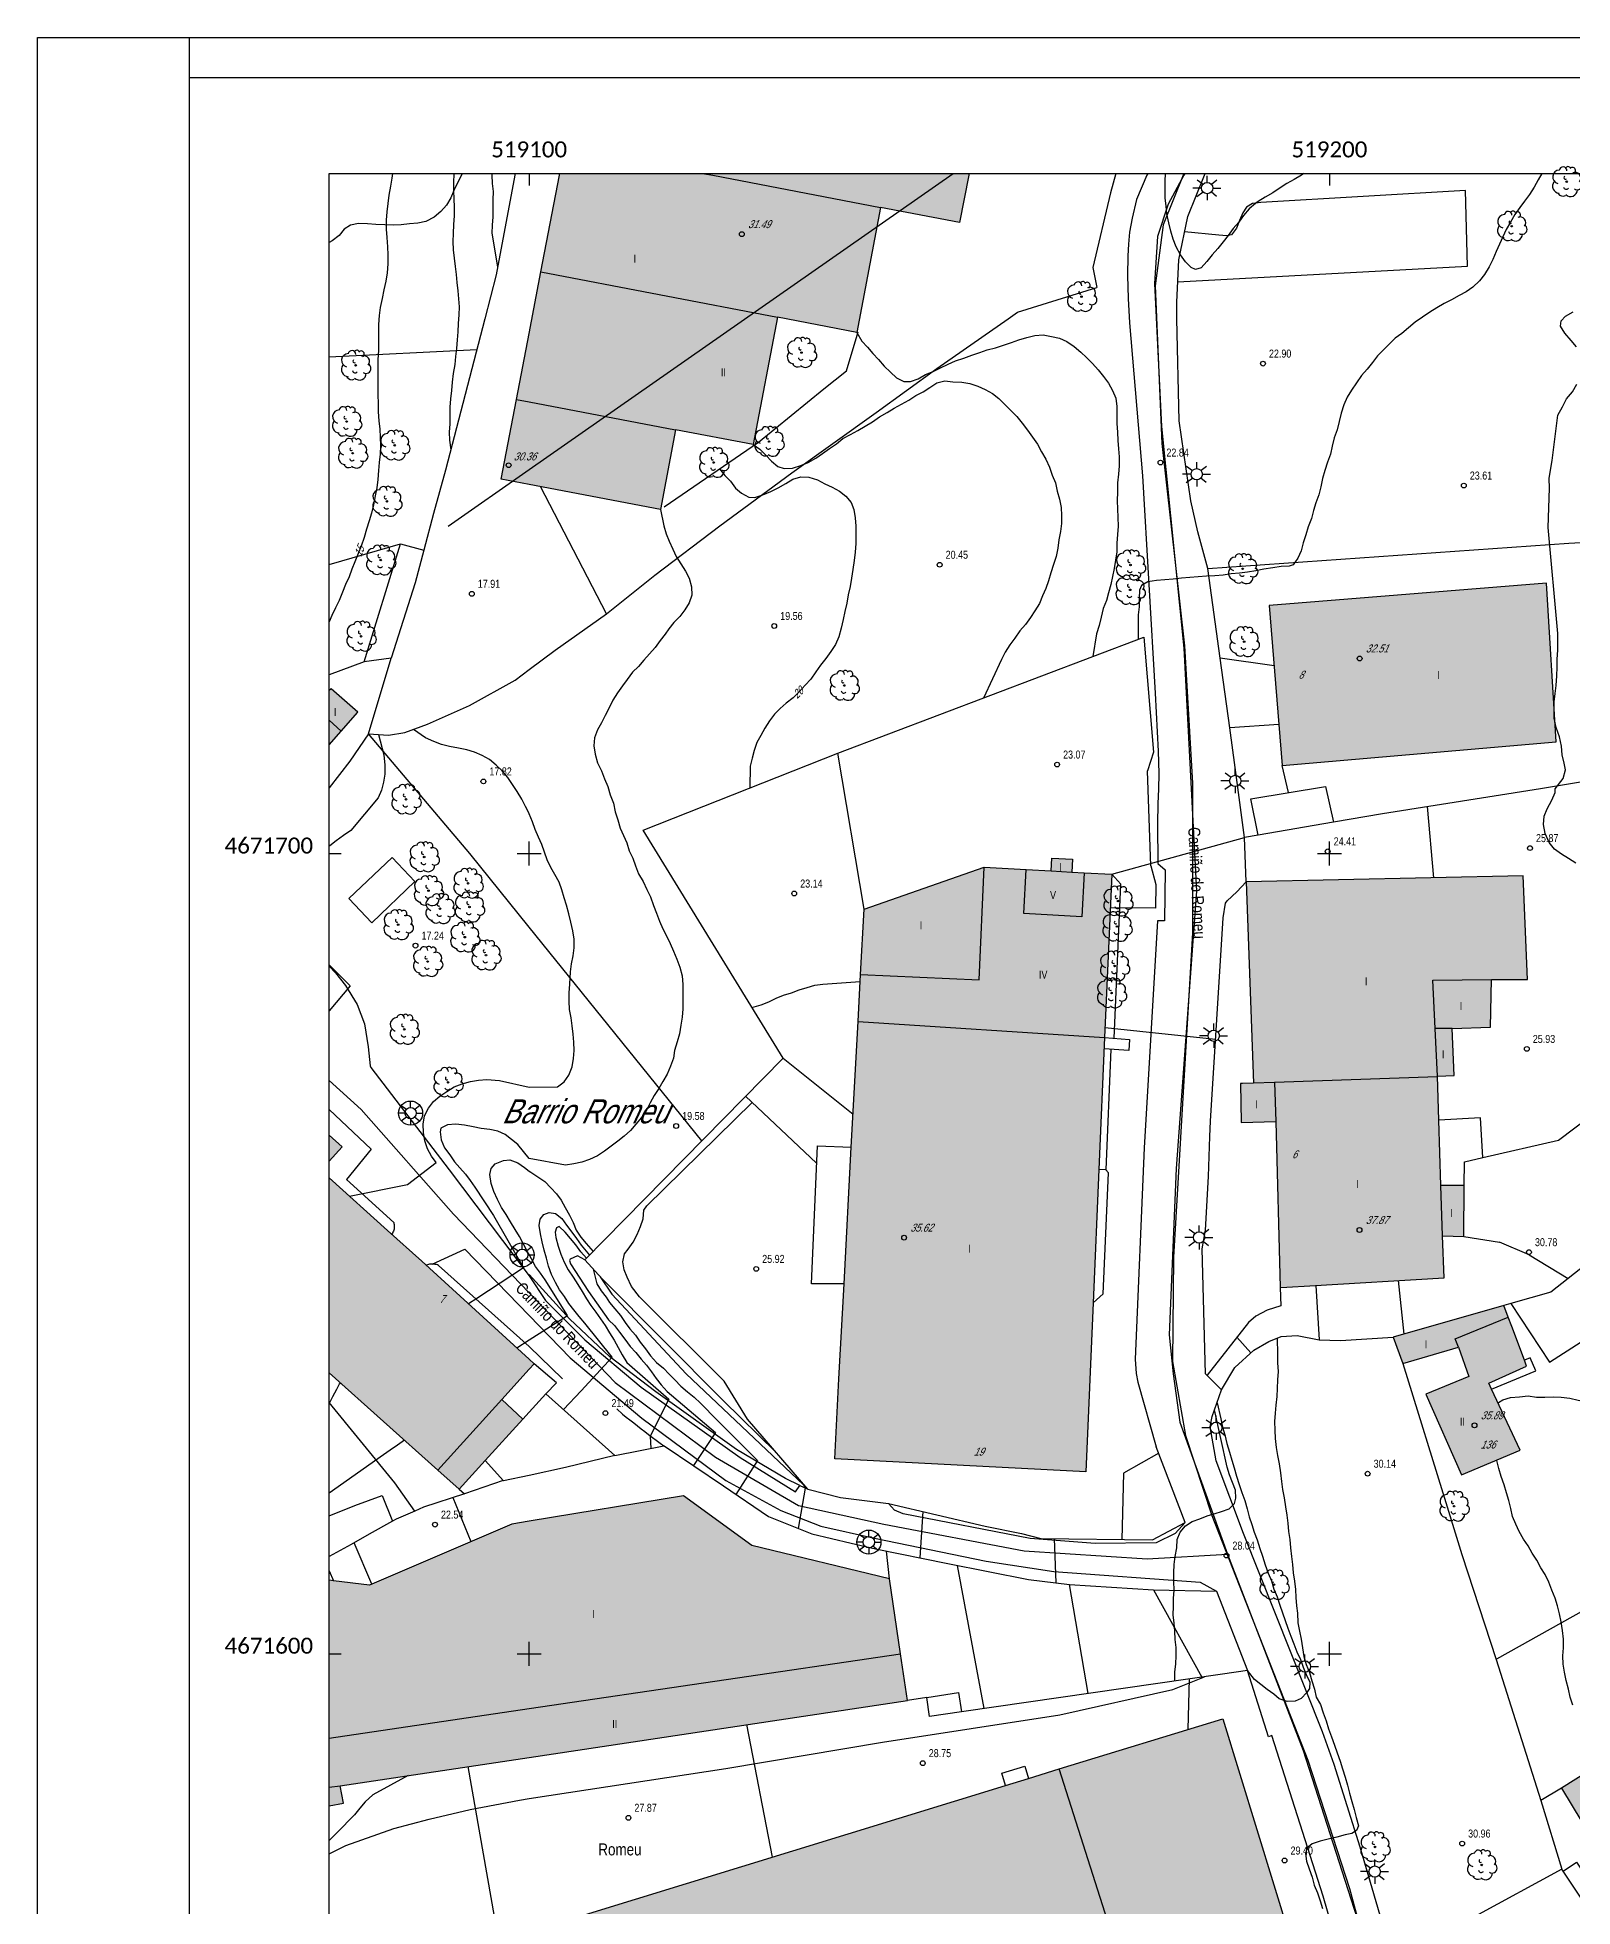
# Model space of a CAD drawing. Header units: millimetres. Extents: x 0 to 759000, y 0 to 594000.
# Drawn here: x 0 to 191837, y 360390 to 594000 of the extents above; entities that cross this region are included whole.
import ezdxf
from ezdxf.enums import TextEntityAlignment as Align

# ---------------------------------------------------------------- set-up
doc = ezdxf.new("R2010")
doc.units = ezdxf.units.MM
doc.header["$LTSCALE"] = 0.05
doc.layers.get('0').update_dxf_attribs({"color": 250})
doc.styles.add('Legend', font='calibri.ttf')
doc.styles.get("Standard").update_dxf_attribs({"font": 'arial.ttf'})

# ---------------------------------------------------------------- blocks, each defined once
blk = doc.blocks.new('COTAP')
at = {"color": 0}
blk.add_circle((0, 0), 0.3, dxfattribs=at)
blk = doc.blocks.new('FAROLA')
at = {"color": 0}
for p, q in [((-0.71, 0), (-1.79, 0)), ((-1.26, 1.02), (-0.51, 0.49)), ((0, 0.71), (0, 1.51)), ((1.21, 0.98), (0.55, 0.45)), ((0.71, 0), (1.71, 0)), ((-1.3, -1.04), (-0.51, -0.48)), ((0, -0.71), (0, -1.51)), ((1.17, -1.04), (0.51, -0.49))]:
    blk.add_line(p, q, dxfattribs=at)
blk.add_circle((0, 0), 0.71, dxfattribs=at)
blk = doc.blocks.new('ARBOL')
at = {"color": 0}
blk.add_circle((0, 0), 0.0939, dxfattribs=at)
for centre, radius, start, end in [((-0.9, 0.61), 0.852, 92.28, 254.58), ((-0.45, 1.37), 0.48, 359.2878, 173.6078), ((-0.15, 0.51), 0.192, 119.14, 310.56), ((0.16, 1.55), 0.336, 23.1565, 160.4665), ((0.7, 1.41), 0.384, 301.578, 139.328), ((1.05, 0.46), 0.708, 319.8556, 114.7656), ((1.31, -0.4), 0.612, 235.5275, 62.0275), ((-0.89, -0.54), 0.888, 142.64, 266.54), ((-0.48, -1.08), 0.72, 213.78, 295.32), ((-0.06, -0.61), 0.336, 189.64, 323.88), ((0.48, -1), 0.852, 224.67, 0.24)]:
    blk.add_arc(centre, radius, start, end, dxfattribs=at)
blk = doc.blocks.new('FAROLAG')
at = {"color": 0}
for p, q in [((-0.71, 0), (-1.51, 0)), ((-1.17, 0.96), (-0.51, 0.49)), ((0, 0.71), (0, 1.51)), ((1.17, 0.95), (0.55, 0.45)), ((0.71, 0), (1.51, 0)), ((-1.17, -0.95), (-0.51, -0.48)), ((0, -0.71), (0, -1.51)), ((1.13, -1), (0.51, -0.49))]:
    blk.add_line(p, q, dxfattribs=at)
for radius in [1.51, 0.71]:
    blk.add_circle((0, 0), radius, dxfattribs=at)

msp = doc.modelspace()

# ---------------------------------------------------------------- hatches: boundary and pattern name
at = {"true_color": 0xafafaf}
for points in [[(116427, 577000), (116382, 576760), (115242, 570850), (105372, 572740), (102382, 557130), (92492, 559030), (89432, 543100), (79752, 544950), (77842, 534990), (61452, 538130), (57962, 538800), (59872, 548760), (61452, 557010), (62922, 564690), (65242, 576760), (65287, 577000)], [(153912, 522990), (155142, 508140), (155562, 503020), (189802, 505940), (188592, 525810)], [(36452, 512386), (36452, 505574), (37972, 507300), (40062, 509670), (36702, 512590)], [(118302, 490290), (123572, 490000), (126662, 489830), (126742, 491430), (129342, 491290), (129252, 489690), (130802, 489600), (134242, 489410), (133362, 469000), (132642, 452510), (131922, 435830), (131012, 414740), (99632, 416350), (100162, 426330), (100792, 438240), (101702, 455310), (102542, 470990), (102852, 476890), (103292, 485040)], [(174952, 464190), (177022, 464260), (176782, 470150), (181592, 470290), (181722, 476270), (186182, 476260), (185662, 489210), (151042, 488470), (151802, 467890), (151972, 463310), (150602, 463250), (150352, 463240), (150422, 458390), (154762, 458490), (155292, 437760), (156122, 437810), (158982, 437980), (175782, 438990), (175572, 444230), (178252, 444150), (178282, 450510), (175382, 450500), (175122, 458680)], [(183262, 435510), (169402, 431560), (170622, 428280), (177562, 430300), (178872, 426650), (173482, 424450), (177932, 414350), (185282, 417450), (181712, 425040), (181362, 425800), (186092, 427950), (185822, 428670), (184232, 432910), (183802, 434070)], [(36452, 372985), (38242, 373320), (37832, 375500), (61452, 379040), (108712, 386150), (107842, 392000), (106462, 401340), (89292, 405540), (80722, 411740), (61452, 408550), (59302, 408200), (41772, 400690), (41492, 400570), (37012, 401120), (36452, 401190)], [(61452, 357230), (120992, 375540), (123862, 376420), (127682, 377590), (148112, 383870), (163012, 335450), (148272, 330520), (150312, 323390), (140112, 320220), (136962, 330960), (141972, 332640), (134002, 357730), (112402, 350850), (118452, 332010), (68312, 316260), (62412, 335530), (61452, 335230), (51252, 332060), (45222, 352250)], [(196502, 378970), (190432, 375190), (194202, 368970), (200392, 372690), (203032, 374280), (201022, 377360), (198362, 375970)]]:
    msp.add_hatch(color=253, dxfattribs=at).paths.add_polyline_path(points, flags=0)
h = msp.add_hatch(color=253, dxfattribs=at)
h.paths.add_polyline_path([(36452, 451451), (43762, 444900), (48042, 441060), (61452, 428800), (62062, 428240), (61452, 427560), (58032, 423780), (60642, 421300), (55972, 416150), (52722, 412570), (50052, 414950), (36452, 427102)], flags=0)
h.paths.add_polyline_path([(36452, 453539), (36452, 456817), (38082, 455340)], flags=0)

# ---------------------------------------------------------------- linework, layer by layer
msp.add_line((19000, 589000), (19000, 594000))
for points in [[(0, 594000), (759000, 594000), (759000, 3), (0, 3)], [(18993, 589000), (754000, 589000), (754000, 67319), (18993, 67319)]]:
    msp.add_lwpolyline(points, close=True)
for points in [[(36452, 77000), (36452, 577000)], [(36452, 577000), (736452, 577000)], [(61452, 577000), (61452, 575500)], [(161452, 577000), (161452, 575500)], [(61452, 490500), (61452, 493500)], [(161452, 490500), (161452, 493500)], [(36452, 492000), (37952, 492000)], [(59952, 492000), (62952, 492000)], [(159952, 492000), (162952, 492000)], [(61452, 390500), (61452, 393500)], [(161452, 390500), (161452, 393500)], [(36452, 392000), (37952, 392000)], [(59952, 392000), (62952, 392000)], [(159952, 392000), (162952, 392000)]]:
    msp.add_lwpolyline(points)
at = {"flags": 128}
for points in [[(52032, 574880), (51682, 573930), (51132, 573030), (50412, 572260), (49562, 571540), (48552, 570970), (47552, 570770), (46502, 570680), (45452, 570590), (44442, 570540), (43402, 570560), (42302, 570610), (41252, 570700), (40132, 570740), (39142, 570550), (38322, 570020), (37692, 569240), (36852, 568570), (36452, 568374)], [(59717, 577000), (59672, 576760), (57312, 564330), (55892, 558820), (51012, 539900), (49512, 534480), (48302, 529910)], [(53075, 577000), (52032, 574880)], [(116427, 577000), (116382, 576760), (115242, 570850), (105372, 572740), (102382, 557130), (92492, 559030), (89432, 543100), (79752, 544950), (77842, 534990), (61452, 538130), (57962, 538800), (59872, 548760), (61452, 557010)], [(61452, 539980), (114452, 577000)], [(61452, 557010), (62922, 564690), (65242, 576760), (65287, 577000)], [(83129, 577000), (84382, 576760), (105372, 572740)], [(134749, 577000), (134112, 574580)], [(138739, 577000), (138622, 576780), (137352, 573750), (136812, 571400), (136462, 569650), (136332, 568140), (136272, 566700), (136202, 564260), (136292, 561360), (136452, 558330), (138102, 539210), (139662, 512040), (140032, 504790), (140132, 501990), (140072, 500060), (140012, 498270), (139952, 495720), (140012, 490740), (140922, 489950), (140852, 483590), (139952, 483570), (138312, 455200), (137192, 428820), (137302, 427020), (137502, 425930), (139802, 417870)], [(143248, 577000), (140686, 570594), (139662, 562943), (140519, 543259), (143340, 517963), (144351, 500777), (144351, 482075), (141979, 441571), (141823, 428496), (143466, 419272), (146752, 409289), (158756, 378708), (163937, 362660), (168613, 345348)], [(146242, 527610), (145012, 532200), (144112, 536080), (142692, 546090), (142382, 558820), (142362, 559700), (142382, 560890), (142642, 566200), (143752, 571610), (145832, 576760), (145940, 577000)], [(142512, 563460), (178692, 565390), (178472, 574870), (152892, 573350), (151852, 573230), (151102, 572790), (150622, 572060), (150202, 571100), (149842, 570140), (149212, 569330), (148622, 569190), (147622, 569270), (143352, 569680)], [(134112, 574580), (131872, 565230)], [(62922, 564690), (92492, 559030)], [(131872, 565230), (132392, 562730)], [(112412, 552630), (121302, 558820), (122492, 559650), (132392, 562730)], [(192302, 555310), (191642, 556130), (190872, 557030), (190332, 557920), (190412, 558570), (190952, 559170), (191922, 559720)], [(98272, 550080), (101112, 552320), (102542, 557190)], [(54892, 554950), (36452, 554049)], [(41372, 506950), (43882, 506780), (45932, 507120), (48732, 508170), (54002, 510510), (59692, 513670), (61452, 514980), (64702, 517420), (71122, 521960), (77172, 526790), (85292, 532940), (94262, 539590), (104812, 547100), (112412, 552630)], [(78312, 535310), (90122, 543400), (98272, 550080)], [(192252, 490790), (191312, 491360), (190452, 491930), (189582, 492560), (188912, 493400), (188422, 494500), (188192, 495620), (188262, 496660), (188672, 497590), (189222, 498660), (189642, 499640), (189672, 500080), (190662, 501380), (190952, 502470), (190772, 503300), (190552, 504340), (190432, 505430), (190202, 506580), (189802, 507750), (189542, 508900), (189512, 509920), (189552, 510960), (189662, 512000), (189792, 513010), (189882, 514220), (189912, 515290), (189922, 516310), (189972, 517430), (189982, 518450), (189992, 519480), (188792, 532760), (188932, 537660), (188922, 538870), (189072, 539920), (189292, 541130), (189972, 546780), (190562, 547840), (191082, 548820), (191802, 549710), (192382, 550670)], [(59872, 548760), (61452, 548450)], [(61452, 548450), (79752, 544950)], [(51322, 532910), (61452, 539980)], [(36452, 528135), (45362, 530700)], [(48302, 529910), (47212, 525820), (44212, 516410), (40852, 515960), (45362, 530700)], [(45362, 530700), (48302, 529910)], [(147812, 516410), (146242, 527610), (191372, 530770), (193602, 530930), (195422, 502780), (195512, 501360)], [(153912, 522990), (155142, 508140), (155562, 503020), (189802, 505940), (188592, 525810), (153912, 522990)], [(70582, 438830), (68402, 441230), (93192, 466420), (75702, 494930), (100022, 504530), (138272, 519030), (139452, 504660), (138732, 502330)], [(41372, 506950), (44212, 516410)], [(149022, 507710), (147812, 516410)], [(154532, 515440), (147812, 516410)], [(40852, 515960), (36452, 514346)], [(36452, 505574), (37972, 507300), (40062, 509670), (36702, 512590), (36452, 512386)], [(36452, 508685), (37972, 507300)], [(41372, 506950), (39032, 503540), (36452, 500198)], [(83012, 456080), (61452, 482810), (54052, 491990), (41372, 506950)], [(155142, 508140), (149022, 507710)], [(152562, 494310), (150832, 494020), (149672, 502740), (149022, 507710)], [(103292, 485040), (100022, 504530)], [(139122, 490470), (138732, 502330)], [(156342, 499610), (155562, 503020)], [(161962, 495930), (152562, 494310), (151632, 498850), (160972, 500370), (161962, 495930)], [(195512, 501360), (193812, 501080), (187822, 500090), (168062, 496970), (161962, 495930)], [(151042, 488470), (150832, 494020)], [(44322, 491500), (47182, 488490), (41772, 483360), (38912, 486370), (44322, 491500)], [(118302, 490290), (123572, 490000), (126662, 489830), (126742, 491430), (129342, 491290), (129252, 489690), (130802, 489600), (134242, 489410), (133362, 469000), (132642, 452510), (131922, 435830), (131012, 414740), (99632, 416350), (100162, 426330), (100792, 438240), (101702, 455310), (102542, 470990), (102852, 476890), (103292, 485040), (118302, 490290)], [(102852, 476890), (117702, 476220), (118302, 490290)], [(130802, 489600), (130512, 484100), (123282, 484490), (123572, 490000)], [(126662, 489830), (129252, 489690)], [(139122, 490470), (139742, 488130), (139712, 485180), (134062, 485230)], [(134562, 468910), (135392, 488160), (134242, 489410)], [(145962, 426990), (145532, 442610), (145962, 444930), (146332, 451650), (146492, 456620), (146572, 458550), (148162, 483960), (148452, 485800), (148662, 486100), (149872, 487220), (151042, 488470)], [(174952, 464190), (177022, 464260), (176782, 470150), (181592, 470290), (181722, 476270), (186182, 476260), (185662, 489210), (151042, 488470), (151802, 467890), (151972, 463310), (150602, 463250), (150352, 463240), (150422, 458390), (154762, 458490), (155292, 437760), (156122, 437810), (158982, 437980), (175782, 438990), (175572, 444230), (178252, 444150), (178282, 450510), (175382, 450500), (175122, 458680), (174952, 464190)], [(36452, 477929), (37232, 477110), (38492, 475520), (39962, 473140), (40882, 470710), (41332, 467850), (41582, 465480), (41652, 465280), (51462, 452450), (61452, 439240), (63502, 436140), (68412, 431230), (75452, 425310), (87802, 416510), (94722, 412240), (95252, 413040), (96262, 412560), (100362, 411510), (106352, 410780)], [(174652, 470130), (174352, 476180), (181722, 476270)], [(102542, 470990), (133362, 469000)], [(176782, 470150), (174652, 470130)], [(174942, 464190), (174652, 470130)], [(180631, 454003), (190092, 456190), (208772, 470290), (217472, 458680)], [(133362, 469000), (136462, 468760), (136382, 467380), (133302, 467600)], [(134142, 467540), (133492, 452480)], [(154592, 463400), (151972, 463310)], [(174952, 464110), (154592, 463400)], [(154592, 463400), (154762, 458490)], [(96262, 412560), (88752, 421290), (85812, 426070), (75222, 436580), (74252, 437880), (73712, 439040), (73302, 439970), (73152, 440990), (73352, 441970), (73842, 442540), (74442, 443440), (74942, 444370), (75382, 445370), (75702, 446360), (75762, 447410), (76162, 447990), (89322, 460900)], [(97372, 453290), (88502, 461670)], [(36452, 460008), (41722, 455050), (38622, 451260), (44522, 445890), (44552, 445760), (44572, 445620), (44592, 445480), (44592, 445340), (44582, 445200), (44562, 445060), (44532, 444930), (44492, 444790), (44432, 444660), (44372, 444540), (44302, 444420)], [(180631, 454003), (180342, 458950), (175122, 458680)], [(220262, 455020), (217472, 458680), (194822, 441690), (191292, 438910), (189102, 437180), (184102, 435750), (188932, 428450), (192892, 430960), (199372, 435770), (197572, 438110)], [(36452, 456817), (38082, 455340), (36452, 453539)], [(100792, 438240), (96732, 438210), (97462, 455480), (101702, 455310)], [(178282, 450510), (178322, 453470), (180631, 454003)], [(36452, 451451), (43762, 444900), (48042, 441060), (61452, 428800), (62062, 428240)], [(131922, 435830), (133172, 436970), (133832, 452110), (133492, 452480), (132642, 452510)], [(175572, 444230), (175382, 450500)], [(178252, 444150), (182692, 443440)], [(49312, 440690), (53412, 442570), (61452, 434250), (66592, 428970), (75512, 421440), (86022, 413650), (92902, 409900), (97912, 407930), (104622, 406450), (118552, 403560), (126992, 402280), (145282, 400950), (147332, 399800)], [(186412, 441830), (182692, 443440)], [(186412, 441830), (191292, 438910)], [(65622, 426350), (61452, 430380), (50132, 440530), (49992, 440580), (49852, 440620), (49712, 440650), (49582, 440670), (49432, 440680), (49292, 440690), (49152, 440680), (49012, 440660), (48872, 440640), (48742, 440600), (48602, 440560)], [(95252, 413040), (93462, 413890), (87362, 417500), (77272, 424710), (71532, 429100), (66472, 433830), (61452, 439400)], [(70582, 438830), (85752, 423620), (92272, 417200)], [(155292, 437760), (155372, 435480), (153672, 434920), (152252, 434190), (151332, 433400), (146152, 426800)], [(183262, 435510), (169402, 431560), (170622, 428280), (177562, 430300), (178872, 426650), (173482, 424450), (177932, 414350), (185282, 417450), (181712, 425040), (181362, 425800), (186092, 427950), (185822, 428670), (184232, 432910), (183802, 434070), (183262, 435510)], [(184102, 435750), (183262, 435510)], [(177562, 430300), (177182, 431340), (183802, 434070)], [(146812, 421630), (147952, 424980), (149612, 427760), (152012, 429930), (153862, 431030), (155412, 431650), (157412, 431760), (160182, 431230), (162832, 431160), (169402, 431560)], [(36452, 427102), (50052, 414950), (52722, 412570), (55972, 416150), (60642, 421300), (58032, 423780), (61452, 427560), (62062, 428240)], [(63542, 424490), (64862, 425860), (62062, 428240)], [(170622, 428280), (176162, 410350), (178002, 404400), (182282, 391290)], [(181712, 425040), (187252, 427370), (186542, 428970), (185822, 428670)], [(147952, 424980), (145962, 426990)], [(47161, 409831), (44682, 413350), (36452, 423401)], [(50052, 414950), (58032, 423780)], [(61452, 422190), (63542, 424490), (72172, 416760), (65982, 415250), (61452, 414280)], [(60642, 421300), (61452, 422190)], [(72402, 422590), (73112, 421940), (73582, 421570), (74042, 421210), (74512, 420840), (74972, 420480), (75442, 420110), (75912, 419750), (76382, 419390), (76852, 419030), (77332, 418680), (77802, 418320), (78281, 417970)], [(172152, 346270), (172072, 346370), (171292, 347340), (165302, 367830), (162032, 378170), (160572, 382240), (150702, 407000), (147302, 416110), (146552, 420360), (146812, 421630)], [(61452, 414280), (58252, 413600), (55972, 416150)], [(72172, 416760), (78281, 417970)], [(78281, 417970), (78332, 417980), (85732, 412960), (91362, 409130), (96762, 406990), (101692, 405810), (104742, 405090), (113782, 403280), (123842, 401270), (127242, 400840), (128962, 400630), (139472, 399970)], [(106352, 410780), (118422, 407940), (122972, 407010), (125402, 406410), (139322, 406220), (143412, 408390), (139802, 417870)], [(140112, 417050), (135722, 414560), (135492, 406270)], [(58192, 413660), (53372, 411990)], [(36452, 372985), (38242, 373320), (37832, 375500), (61452, 379040), (108712, 386150), (107842, 392000), (106462, 401340), (89292, 405540), (80722, 411740), (61452, 408550)], [(39682, 410510), (43072, 411770), (44382, 408570), (41472, 406920)], [(53372, 411990), (48262, 410310), (47161, 409831)], [(52722, 412570), (53372, 411990)], [(36452, 409246), (39682, 410510)], [(47161, 409831), (44812, 408810), (44382, 408570)], [(143412, 408390), (142172, 407000), (139812, 405850), (132162, 405790), (124052, 406390), (108192, 409480), (107092, 409950), (106352, 410780)], [(61452, 408550), (59302, 408200), (41772, 400690), (41492, 400570), (37012, 401120), (36452, 401190)], [(41472, 406920), (39212, 405640), (36452, 404146)], [(182282, 391290), (182382, 391350), (209572, 406560)], [(41772, 400690), (39602, 405860)], [(106462, 401340), (106122, 404810)], [(36452, 402345), (37012, 401120)], [(139472, 399970), (145502, 389060)], [(139472, 399970), (147332, 399800), (151212, 389880)], [(61452, 385130), (107842, 392000)], [(182282, 391290), (187872, 373670)], [(36452, 366979), (38562, 368010), (44532, 370150), (48972, 371330), (54062, 372520), (60242, 373710), (61452, 373920), (86042, 377640), (105612, 380930), (127772, 384340), (141862, 387520), (145832, 389110)], [(171542, 317170), (168902, 328960), (166992, 336780), (162362, 355760), (160682, 361700), (154262, 381770), (153852, 381610), (151212, 389880), (148092, 389430), (115492, 384750)], [(111162, 386520), (108712, 386150)], [(115492, 384750), (111492, 384170), (111162, 386520), (115092, 387150), (115492, 384750)], [(36452, 381429), (61452, 385130)], [(61452, 357230), (120992, 375540), (123862, 376420), (127682, 377590), (148112, 383870), (163012, 335450), (148272, 330520), (150312, 323390), (140112, 320220), (136962, 330960), (141972, 332640), (134002, 357730), (112402, 350850), (118452, 332010), (68312, 316260), (62412, 335530), (61452, 335230), (51252, 332060), (45222, 352250), (61452, 357230)], [(196502, 378970), (190432, 375190), (194202, 368970), (200392, 372690), (203032, 374280), (201022, 377360), (198362, 375970), (196502, 378970)], [(120992, 375540), (120522, 377070), (123392, 377950), (123862, 376420)], [(134002, 357730), (127682, 377590)], [(36452, 375298), (37832, 375500)], [(190432, 375190), (187872, 373670)], [(187872, 373670), (190472, 365070), (179622, 359150)], [(190672, 364830), (190472, 365070)], [(201842, 359990), (212072, 366490), (213152, 364790), (200112, 356480), (198932, 358140), (196242, 356430), (190672, 364830), (192332, 365940), (194362, 362910), (194842, 363230), (196912, 360070), (198132, 360850)]]:
    msp.add_lwpolyline(points, dxfattribs=at)
for points, elevation in [([(44357, 577000), (44272, 576410), (44132, 575390), (43932, 574290), (43782, 573230), (43662, 572180), (43592, 571160), (43602, 570560)], 15000), ([(52012, 574830), (52022, 573840), (52062, 572770), (52072, 571690), (52012, 570610), (51942, 569510), (51922, 568500), (51962, 567440), (52072, 566420), (52202, 565360), (52312, 564360), (52422, 563350), (52522, 562340), (52632, 561330), (52712, 560330), (52672, 559320), (52592, 558230), (52542, 557220), (52462, 556190), (52362, 555120), (52262, 554100), (52142, 553100), (51972, 551990), (51832, 550910), (51752, 549880), (51602, 548810), (51542, 547780), (51522, 546750), (51522, 545690), (51472, 544680), (51492, 543660), (51672, 542460)], 16000), ([(52049, 577000), (52042, 576920), (52002, 575900), (52012, 574840), (52012, 574830)], 16000), ([(56776, 577000), (56782, 576790), (56842, 575740), (56962, 574750), (56912, 573690), (56902, 572590), (56912, 571560), (56812, 570550), (56802, 569550), (57502, 565330)], 17000), ([(188004, 577000), (187552, 576200), (187042, 575280), (186452, 574380), (185842, 573530), (185222, 572730), (184622, 571860), (184082, 570900), (183532, 569980), (183102, 569060), (182682, 568140), (182272, 567230), (181882, 566220), (181402, 565320), (180832, 564360), (180192, 563590), (179372, 562800), (178552, 562200), (177642, 561730), (176702, 561220), (175792, 560750), (174862, 560220), (173992, 559640), (173062, 559020), (172162, 558390), (171322, 557700), (170512, 557010), (169662, 556430), (168902, 555670), (168172, 554920), (167472, 554190), (166842, 553370), (166172, 552520), (165462, 551730), (164822, 550840), (164202, 549920), (163672, 549050), (163262, 548060), (162902, 547020), (162682, 545980), (162412, 544970), (162052, 543970), (161812, 542900), (161582, 541910), (161212, 540900), (160892, 539880), (160572, 538880), (160382, 537830), (160112, 536830), (159762, 535850), (159452, 534860), (159202, 533860), (158812, 532840), (158492, 531840), (158172, 530810), (157902, 529830), (157482, 528920), (156922, 528070), (156412, 527920), (155402, 527860), (154362, 527720), (153272, 527550), (152272, 527320), (151232, 527170), (150192, 527040), (149152, 526940), (148162, 526790), (147112, 526710), (146102, 526670), (145032, 526570), (143992, 526500), (142972, 526410), (141932, 526300), (140862, 526220), (139832, 526120), (138742, 525950), (137972, 525480), (137732, 524910), (137682, 523880), (137662, 522840), (137532, 521840), (137532, 520830), (137562, 518760)], 23000), ([(158263, 577000), (157952, 576790), (157062, 576230), (156142, 575750), (155292, 575180), (154372, 574560), (153422, 574020), (152562, 573510), (152192, 573260), (151422, 572560), (150732, 571720), (150122, 570920), (149412, 570110), (148782, 569260), (148152, 568460), (147492, 567610), (146802, 566840), (146122, 566000), (145412, 565200), (144702, 565010), (144162, 565250), (143482, 565930), (142822, 566810), (142302, 567820), (141932, 568770), (141612, 569800), (141362, 570830), (141152, 571930), (141042, 572920), (140932, 573960), (140922, 575010), (140922, 576010), (140971, 577000)], 22000), ([(43602, 570560), (43602, 570050), (43672, 568970), (43752, 567840), (43782, 566820), (43772, 565720), (43722, 564580), (43532, 563530), (43282, 562470), (43062, 561370), (42842, 560250), (42702, 559250), (42622, 558100), (42612, 557080), (42612, 556000), (42622, 554880), (42552, 553740), (42532, 552690), (42542, 551540), (42542, 550500), (42552, 549340), (42562, 548250), (42592, 547200), (42682, 546080), (42772, 545030), (42842, 544020), (42872, 543010), (42812, 541910), (42722, 540880), (42642, 539870), (42552, 538730), (42412, 537720), (42222, 536720), (42002, 535600), (41732, 534540), (41462, 533570), (41142, 532550), (40832, 531510), (40462, 530430), (40092, 529480), (39662, 528470), (39312, 527530), (38942, 526590), (38502, 525610), (38122, 524670), (37702, 523640), (37232, 522700), (36792, 521740), (36452, 520949)], 15000), ([(102382, 557130), (103032, 556050), (103712, 555290), (104412, 554510), (105082, 553750), (105792, 552930), (106582, 552170), (107352, 551450), (108262, 551010), (109092, 550990), (110042, 551330), (110982, 551850), (111932, 552260), (112862, 552690), (113792, 553170), (114742, 553560), (115782, 553930), (116752, 554300), (117752, 554620), (118702, 554940), (119702, 555220), (120742, 555540), (121702, 555860), (122652, 556190), (123622, 556510), (124622, 556760), (125692, 556830), (126712, 556610), (127702, 556390), (128652, 556010), (129562, 555360), (130382, 554680), (131102, 553980), (131842, 553240), (132552, 552450), (133212, 551630), (133822, 550800), (134362, 549870), (134752, 548920), (134892, 547880), (134902, 546770), (134902, 545760), (134972, 544670), (135012, 543630), (135092, 542590), (135172, 541580), (135172, 540450), (135082, 539430), (134962, 538330), (134962, 537190), (134942, 536060), (134982, 535060), (135002, 533990), (135032, 532900), (134972, 531890), (134892, 530780), (134872, 529690), (134702, 528680), (134552, 527610), (134352, 526630), (134132, 525620), (133842, 524600), (133572, 523620), (133192, 522620), (132922, 521520), (132682, 520510), (132362, 519470), (131892, 516610)], 22000), ([(89432, 543100), (90262, 542520), (91012, 541800), (91742, 541050), (92522, 540360), (93302, 540110), (94372, 540160), (95392, 540480), (96312, 540890), (97272, 541410), (98112, 542010), (98982, 542630), (99842, 543210), (100642, 543890), (101592, 544390), (102522, 544850), (103422, 545420), (104372, 545940), (105242, 546570), (106192, 547100), (107042, 547650), (107972, 548180), (108912, 548640), (109782, 549230), (110672, 549700), (111522, 550240), (112412, 550820), (113402, 551070), (114392, 550960), (115512, 550910), (116532, 550760), (117512, 550420), (118442, 549980), (119352, 549480), (120152, 548860), (120862, 548150), (121632, 547350), (122372, 546630), (123052, 545790), (123702, 544910), (124342, 544040), (124962, 543160), (125462, 542220), (125992, 541280), (126472, 540280), (126812, 539270), (127212, 538340), (127422, 537290), (127722, 536280), (127922, 535260), (127952, 534250), (127952, 533250), (127842, 532260), (127652, 531220), (127512, 530180), (127302, 529120), (126982, 528120), (126622, 527100), (126332, 526100), (126022, 525140), (125612, 524200), (125212, 523230), (124622, 522350), (124082, 521500), (123452, 520620), (122752, 519830), (122132, 518900), (121532, 518070), (120932, 517150), (120462, 516250), (118222, 511430)], 21000), ([(85242, 540060), (85892, 539240), (86622, 538520), (87232, 537670), (88002, 537030), (88902, 536520), (89632, 536510), (90632, 536840), (91642, 537240), (92572, 537720), (93532, 538250), (94392, 538800), (95382, 539080), (96412, 539020), (97472, 538700), (98382, 538220), (99332, 537790), (100242, 537300), (101032, 536650), (101702, 535880), (102002, 535000), (102192, 533960), (102252, 532920), (102272, 531850), (102272, 530760), (102192, 529650), (102072, 528610), (101912, 527480), (101722, 526410), (101552, 525360), (101332, 524330), (101132, 523270), (100912, 522250), (100682, 521230), (100422, 520170), (100132, 519100), (99722, 518110), (99162, 517230), (98512, 516360), (97862, 515530), (97252, 514690), (96632, 513790), (95932, 513030), (95172, 512220), (94432, 511480), (93582, 510800), (92822, 510130), (92102, 509400), (91502, 508570), (90892, 507670), (90382, 506770), (89902, 505860), (89562, 504880), (89322, 503910), (89082, 502940), (89042, 500200)], 20000), ([(71122, 521960), (62882, 537860)], 18000), ([(77842, 534990), (78262, 532970), (78552, 531960), (78962, 531020), (79402, 530050), (79802, 529110), (80402, 528190), (80982, 527280), (81462, 526400), (81752, 525320), (81782, 524270), (81452, 523340), (80912, 522440), (80282, 521630), (79532, 520860), (78892, 520090), (78452, 519430), (77812, 518640), (77182, 517760), (76502, 516960), (75762, 516150), (75102, 515390), (74372, 514660), (73712, 513770), (73132, 512950), (72482, 512100), (71902, 511160), (71432, 510230), (70932, 509270), (70472, 508350), (69972, 507460), (69612, 506480), (69512, 505440), (69682, 504400), (70002, 503350), (70492, 502340), (70882, 501350), (71282, 500390), (71572, 499350), (71982, 498310), (72202, 497230), (72512, 496220), (72822, 495180), (73242, 494250), (73652, 493330), (73962, 492320), (74412, 491410), (74742, 490450), (75122, 489450), (75682, 488500), (76172, 487520), (76602, 486570), (76972, 485510), (77382, 484560), (77732, 483530), (78142, 482610), (78622, 481710), (79052, 480750), (79492, 479790), (79922, 478810), (80292, 477810), (80582, 476730), (80652, 475640), (80662, 474640), (80652, 473590), (80662, 472580), (80562, 471570), (80392, 470530), (80222, 469470), (79962, 468450), (79622, 467400), (79502, 466410), (79132, 465410), (78692, 464430), (78152, 463520), (77642, 462640), (77052, 461750), (76562, 460860), (76092, 459920), (75482, 458990), (74792, 458180), (74122, 457380), (73342, 456660), (72512, 456070), (71692, 455410), (70852, 454800), (70002, 454230), (68992, 453770), (68042, 453430), (67032, 453230), (65992, 453060), (61452, 453870), (60052, 455630), (58472, 456900), (57522, 457290), (56542, 457500), (55462, 457640), (54442, 457850), (53372, 458060), (52302, 458160), (51232, 458080), (50422, 457660), (50322, 457230), (50462, 456220), (50892, 455230), (51532, 454330), (52112, 453470), (52802, 452740), (53482, 451920), (54092, 451120), (54672, 450310), (56992, 446770), (60732, 440240), (54932, 436370), (53882, 435720)], 19000), ([(39012, 449160), (46252, 450640), (49832, 453370), (49232, 454190), (48752, 455100), (48432, 456110), (48262, 457120), (48192, 458190), (48362, 459220), (48852, 460180), (49482, 461000), (50272, 461670), (51152, 462260), (52082, 462840), (53062, 463230), (54132, 463530), (55122, 463690), (56152, 463740), (57752, 463650), (61452, 462820), (64992, 462860), (65832, 463460), (66422, 464310), (66812, 465350), (66992, 466390), (67072, 467400), (67052, 468430), (66952, 469440), (66822, 470480), (66702, 471480), (66492, 472490), (66452, 473530), (66432, 474610), (66522, 475680), (66612, 477210), (66722, 478210), (66932, 479200), (67082, 480200), (67062, 481280), (66892, 482360), (66652, 483440), (66392, 484470), (66132, 485530), (65812, 486480), (65552, 487460), (65182, 488410), (64652, 489360), (64162, 490260), (63712, 491220), (63352, 492160), (63032, 493140), (62612, 494060), (62212, 495000), (61862, 495980), (61452, 496980), (61442, 497000), (60972, 497880), (60532, 498790), (59952, 499760), (59372, 500630), (58792, 501510), (58092, 502320), (57322, 503050), (56482, 503740), (55582, 504250), (54602, 504650), (53642, 504960), (52602, 505170), (51502, 505360), (50482, 505640), (49532, 506000), (48492, 506470), (46992, 507520)], 18000), ([(42632, 506860), (43282, 504320), (43402, 503050), (43402, 501930), (43232, 500910), (42982, 499940), (42602, 498980), (39162, 494880), (38252, 494250), (37352, 493590), (36532, 492950), (36452, 492903)], 17000), ([(174502, 488970), (173692, 497860)], 25000), ([(134242, 489410), (150832, 494020)], 24000), ([(36452, 478077), (39092, 475460), (36452, 472334)], 17000), ([(89292, 472770), (90432, 473090), (91382, 473460), (92302, 473920), (93252, 474300), (94242, 474600), (95192, 474970), (96182, 475260), (97152, 475540), (98162, 475690), (102802, 475990)], 24000), ([(147212, 468770), (133412, 470200)], 25000), ([(93192, 466420), (101922, 459420)], 25000), ([(59902, 430220), (61452, 431210), (66232, 434250), (63442, 438730), (62852, 439540), (62252, 440370), (61752, 441360), (61452, 441890), (61252, 442240), (60752, 443190), (60232, 444120), (59692, 445020), (59112, 445990), (58592, 446890), (58012, 447760), (57502, 448760), (57052, 449770), (56702, 450770), (56552, 451870), (56702, 452620), (57202, 453210), (58242, 453640), (59052, 453710), (60042, 453340), (60852, 452750), (61452, 452310), (61662, 452160), (62542, 451610), (63412, 451000), (64142, 450230), (64852, 449470), (65452, 448660), (65952, 447760), (66502, 446820), (66932, 445890), (67322, 444920), (67912, 444050), (68592, 443260), (69432, 442280)], 20000), ([(65732, 422520), (67942, 424860), (71832, 429050), (68402, 433290), (67702, 434120), (67032, 434960), (66422, 435780), (65852, 436660), (65242, 437490), (64722, 438370), (64262, 439380), (63862, 440420), (63602, 441430), (63332, 442420), (63082, 443470), (62852, 444460), (62712, 445520), (62832, 446320), (63272, 446870), (63962, 447140), (64732, 447010), (65552, 446390), (66132, 445560), (66762, 444700), (67372, 443870), (67962, 443050), (68972, 441810)], 21000), ([(68612, 441440), (67902, 442230), (67262, 443080), (66632, 443900), (65962, 444690), (65212, 445400), (64882, 445230), (64682, 444680), (64802, 444000), (65082, 442940), (65412, 441920), (65812, 440930), (66312, 439990), (66942, 439070), (67542, 438150), (68072, 437280), (68612, 436350), (69172, 435500), (69792, 434690), (70362, 433850), (70952, 433030), (71492, 432100), (72082, 431190), (72572, 430260), (73092, 429370), (73642, 428410), (78892, 423800), (76562, 419180), (76672, 417650)], 22000), ([(68402, 441230), (67502, 441730), (66572, 441310), (66482, 441140), (66632, 440720), (68882, 437260), (71372, 433720), (72112, 433010), (72742, 432180), (73392, 431300), (74072, 430410), (74782, 429640), (75462, 428820), (76122, 428050), (76752, 427230), (77322, 426390), (77962, 425600), (78712, 424770), (84742, 419630), (81972, 415510)], 23000), ([(69452, 440070), (69902, 438230), (70442, 437340), (71092, 436550), (71502, 435910), (72172, 435100), (72872, 434280), (73432, 433400), (74032, 432590), (74742, 431790), (75322, 430950), (75972, 430110), (76622, 429240), (77372, 428390), (78232, 427670), (78932, 426950), (79652, 426210), (80382, 425450), (81252, 424730), (82072, 424050), (82842, 423320), (83552, 422600), (84252, 421890), (90002, 416150), (87282, 411910)], 24000), ([(70342, 439100), (71792, 436950), (81072, 426960), (95742, 413100), (95922, 412700), (95072, 407660)], 25000), ([(159762, 438030), (160182, 431230)], 29000), ([(170032, 438640), (170762, 431950)], 30000), ([(151642, 429590), (149872, 431540)], 28000), ([(154922, 431460), (154962, 429380), (154962, 428340), (155042, 427270), (154952, 426240), (154932, 425160), (154862, 424140), (154762, 423070), (154672, 422040), (154602, 421020), (154632, 419930), (154672, 418890), (154812, 417760), (154942, 416760), (155152, 415710), (155332, 414600), (155452, 413530), (155602, 412520), (155802, 411480), (155952, 410370), (156122, 409330), (156242, 408310), (156332, 407280), (156492, 406280), (156582, 405230), (156692, 404140), (156852, 403140), (156922, 402110), (157072, 401070), (157222, 400040), (157242, 399010), (157342, 397980), (157442, 397080), (157522, 395860), (157722, 394810), (157932, 393810), (158072, 392720), (158252, 391630), (158542, 390630), (158952, 389630), (159252, 388590), (159582, 387560), (159812, 386570), (160332, 385660), (160662, 384590), (161022, 383610), (161342, 382610), (161722, 381610), (162082, 380570), (162422, 379600), (162802, 378580), (163092, 377590), (163422, 376580), (163712, 375560), (163972, 374580), (164262, 373520), (164542, 372510), (164792, 371540), (165062, 370500), (164842, 369920), (164262, 369510), (163432, 369350), (162362, 369050), (161312, 368830), (160282, 368560), (159272, 368250), (158612, 367680), (158442, 367030), (158582, 366090), (158932, 365120), (159302, 364050), (159552, 363080), (159972, 362110), (160292, 361130), (160572, 360170)], 30000), ([(37902, 425810), (37702, 425680), (37362, 425020), (36882, 424090), (36452, 423266)], 19000), ([(147402, 423350), (147882, 421340), (148102, 420310), (148392, 419350), (148622, 418260), (148972, 417200), (149252, 416200), (149542, 415230), (149852, 414200), (150172, 413140), (150512, 412160), (150872, 411140), (151172, 410090), (151402, 409100), (151742, 408150), (152052, 407180), (152432, 406230), (152752, 405150), (153072, 404190), (153422, 403100), (153812, 402070), (154192, 401110), (154512, 400070), (154902, 399120), (155272, 398070), (155572, 397110), (155902, 396130), (156272, 395170), (156632, 394200), (156992, 393220), (157392, 392250), (157832, 391270), (158162, 390320), (158562, 389400), (158992, 388440), (158972, 387650), (158612, 387150), (157912, 386390), (157152, 386060), (156162, 386020), (155172, 386340), (154492, 386920), (153652, 387520), (152872, 388150), (152072, 388780), (151212, 389880)], 29000), ([(182522, 423310), (182562, 423390), (183112, 423730), (184082, 424030), (185192, 424120), (186272, 424230), (187342, 424070), (188372, 424070), (189392, 424100), (190402, 424050), (191502, 423920), (192522, 423680), (193532, 423490), (194632, 423330), (195672, 423290), (196682, 423180), (197662, 422970), (198392, 422960)], 30000), ([(142142, 388580), (142122, 389680), (142272, 390750), (142302, 391750), (142282, 392770), (142182, 393770), (142122, 394800), (142042, 395800), (141942, 396850), (141972, 397890), (141972, 398910), (142032, 399940), (142012, 401010), (142022, 402120), (142042, 403150), (142172, 404150), (142362, 405210), (142432, 406250), (142792, 407200), (143452, 407980), (144302, 408540), (145252, 408860), (146192, 409230), (147182, 409520), (147962, 409760), (148912, 410120), (149582, 410770), (149772, 411420), (149732, 412450), (149352, 413380), (148972, 414350), (148662, 415310), (147092, 422460)], 28000), ([(45862, 418690), (44982, 418040), (44102, 417430), (43232, 416870), (36452, 412058)], 20000), ([(191872, 385560), (191552, 386550), (191322, 387560), (191052, 388630), (190842, 389690), (190672, 390680), (190632, 391730), (190712, 392750), (190692, 393820), (190582, 394890), (190402, 395980), (190192, 396960), (189942, 397960), (189652, 398950), (189252, 399940), (188852, 400940), (188412, 401890), (187882, 402750), (187382, 403700), (186772, 404580), (186282, 405470), (185712, 406330), (185152, 407260), (184722, 408190), (184332, 409140), (184132, 410140), (183862, 411130), (183582, 412110), (183282, 413110), (182892, 414140), (182612, 415150), (182372, 416140), (182362, 416220)], 30000), ([(51922, 411510), (54162, 406000)], 23000), ([(110662, 409770), (110282, 403980)], 26000), ([(127072, 406390), (127242, 400840)], 27000), ([(118302, 385150), (114982, 403040)], 26000), ([(131302, 387020), (128962, 400630)], 27000), ([(143812, 382550), (143972, 388840)], 29000), ([(91852, 366580), (88642, 383130)], 28000), ([(46322, 376770), (41912, 374350), (40952, 373480), (40312, 372690), (39622, 371870), (38922, 371150), (38152, 370370), (37422, 369610), (36682, 368850), (36452, 368652)], 26000), ([(57652, 356060), (53832, 377900)], 27000)]:
    msp.add_lwpolyline(points, dxfattribs=dict(elevation=elevation))
at = {"ltscale": 0.25, "flags": 128}
for points in [[(143380, 577000), (143272, 576760), (141312, 573140), (139962, 569100), (139592, 563240), (140452, 545390), (143262, 517650), (144852, 487290), (142282, 452640), (141432, 431850), (141922, 426960), (142772, 420920), (148692, 404430)], [(36452, 463616), (40452, 459990), (51982, 446950), (61452, 437090), (72202, 425900), (84732, 416540), (95092, 410530), (105782, 408190), (123322, 404850), (138692, 403850), (148692, 404430)], [(148692, 404430), (158172, 379920), (166362, 354360), (177532, 310200)]]:
    msp.add_lwpolyline(points, dxfattribs=at)

# ---------------------------------------------------------------- block references
at = {"xscale": 1000, "yscale": 1000, "zscale": 1000}
for name, p in [('ARBOL', (191102, 575960)), ('FAROLA', (146172, 575170)), ('ARBOL', (184232, 570400)), ('COTAP', (88022, 569410, 31490)), ('ARBOL', (130472, 561600)), ('ARBOL', (95482, 554610)), ('ARBOL', (39762, 553020)), ('COTAP', (153142, 553230, 22900)), ('ARBOL', (38642, 545990)), ('ARBOL', (44652, 543020)), ('ARBOL', (91432, 543490)), ('ARBOL', (39392, 542030)), ('ARBOL', (84522, 540870)), ('COTAP', (58882, 540530, 30360)), ('COTAP', (140332, 540860, 22840)), ('FAROLA', (144862, 539400)), ('ARBOL', (43672, 536010)), ('COTAP', (178242, 537990, 23610)), ('ARBOL', (42902, 528680)), ('COTAP', (112742, 528090, 20450)), ('ARBOL', (136592, 528060)), ('ARBOL', (150602, 527590)), ('ARBOL', (136552, 524960)), ('COTAP', (54282, 524460, 17910)), ('ARBOL', (40452, 519150)), ('COTAP', (92072, 520440, 19560)), ('ARBOL', (150792, 518470)), ('COTAP', (165222, 516380, 32510)), ('ARBOL', (100822, 513000)), ('COTAP', (127422, 503120, 23070)), ('FAROLA', (149682, 501070)), ('ARBOL', (46062, 498780)), ('COTAP', (55732, 501010, 17820)), ('ARBOL', (48332, 491570)), ('COTAP', (186512, 492680, 25870)), ('COTAP', (161232, 492270, 24410)), ('ARBOL', (48872, 487350)), ('ARBOL', (53822, 488280)), ('ARBOL', (50302, 485110)), ('ARBOL', (53992, 485310)), ('COTAP', (94572, 487000, 23140)), ('ARBOL', (135022, 486060)), ('ARBOL', (45082, 483100)), ('ARBOL', (134912, 482880)), ('ARBOL', (53412, 481550)), ('ARBOL', (48762, 478500)), ('COTAP', (47252, 480490, 17240)), ('ARBOL', (56052, 479300)), ('ARBOL', (134602, 477950)), ('ARBOL', (134222, 474570)), ('ARBOL', (45842, 470030)), ('FAROLA', (146992, 469230)), ('COTAP', (186112, 467580, 25930)), ('ARBOL', (51322, 463400)), ('FAROLAG', (46632, 459560)), ('COTAP', (79822, 457950, 19580)), ('COTAP', (108302, 443990, 35620)), ('FAROLA', (145162, 444020)), ('COTAP', (165212, 444950, 37870)), ('FAROLAG', (60572, 441840)), ('COTAP', (186382, 442180, 30780)), ('COTAP', (89822, 440090, 25920)), ('COTAP', (70982, 422070, 21490)), ('FAROLA', (147292, 420220)), ('COTAP', (179572, 420540, 35890)), ('COTAP', (166222, 414490, 30140)), ('ARBOL', (177032, 410430)), ('COTAP', (49682, 408130, 22540)), ('FAROLAG', (103902, 405940)), ('COTAP', (148582, 404260, 28040)), ('ARBOL', (154532, 400630)), ('FAROLA', (158382, 390390)), ('COTAP', (110632, 378320, 28750)), ('COTAP', (73852, 371490, 27870)), ('ARBOL', (167152, 367850)), ('COTAP', (178032, 368270, 30960)), ('ARBOL', (180482, 365600)), ('COTAP', (155842, 366150, 29400)), ('FAROLA', (167112, 364760))]:
    msp.add_blockref(name, p, dxfattribs=at)

# ---------------------------------------------------------------- texts
at = {"style": 'Legend'}
for s, p in [('519100', (61452, 579000)), ('519200', (161452, 579000))]:
    msp.add_text(s, height=2000, dxfattribs=at).set_placement(p, align=Align.CENTER)
at = {"oblique": 25, "width": 0.8}
for s, height, p in [('31.49', 1000, (88772, 570160, 31490)), ('30.36', 1000, (59482, 541130, 30360)), ('32.51', 1000, (165972, 517130, 32510)), ('8', 1000, (157572, 513850)), ('Barrio Romeu', 3000, (57993, 458280)), ('6', 1000, (156762, 453910)), ('37.87', 1000, (165962, 445700, 37870)), ('35.62', 1000, (109052, 444740, 35620)), ('7', 1000, (50196, 435811)), ('35.89', 1000, (180322, 421290, 35890)), ('136', 1000, (180312, 417640)), ('19', 1000, (116982, 416750))]:
    msp.add_text(s, height=height, dxfattribs=at).set_placement(p)
at = {"width": 0.8}
for s, height, rotation, p in [('I', 1000, 359.99, (74492, 565850)), ('I', 1000, 359.99, (37062, 509190)), ('Camiño do Romeu', 1500, 272.99793, (143786, 495262)), ('I', 1000, 359.99, (127662, 489810)), ('V', 1000, 359.99, (126542, 486300)), ('I', 1000, 359.99, (110262, 482510)), ('IV', 1000, 359.99, (125152, 476360)), ('I', 1000, 359.99, (177732, 472450)), ('I', 1000, 359.99, (175502, 466420)), ('I', 1000, 359.99, (152192, 460150)), ('I', 1000, 359.99, (164822, 450190)), ('I', 1000, 359.99, (176532, 446580)), ('Camiño do Romeu', 1500, 313.84789, (59624, 437559)), ('I', 1000, 359.99, (173362, 430160)), ('II', 1000, 359.99, (71832, 382710))]:
    msp.add_text(s, height=height, rotation=rotation, dxfattribs=at).set_placement(p)
for s, height, p in [('22.90', 1000, (153892, 553980, 22900)), ('II', 1000, (85422, 551630)), ('22.84', 1000, (141082, 541610, 22840)), ('23.61', 1000, (178992, 538740, 23610)), ('20.45', 1000, (113492, 528840, 20450)), ('17.91', 1000, (55032, 525210, 17910)), ('19.56', 1000, (92822, 521190, 19560)), ('I', 1000, (174912, 513820)), ('23.07', 1000, (128172, 503870, 23070)), ('17.82', 1000, (56482, 501760, 17820)), ('24.41', 1000, (161982, 493020, 24410)), ('25.87', 1000, (187262, 493430, 25870)), ('23.14', 1000, (95322, 487750, 23140)), ('17.24', 1000, (48002, 481240, 17240)), ('I', 1000, (165892, 475510)), ('25.93', 1000, (186862, 468330, 25930)), ('19.58', 1000, (80572, 458700, 19580)), ('30.78', 1000, (187132, 442930, 30780)), ('25.92', 1000, (90572, 440840, 25920)), ('I', 1000, (116292, 442120)), ('21.49', 1000, (71732, 422820, 21490)), ('II', 1000, (177762, 420480)), ('30.14', 1000, (166972, 415240, 30140)), ('22.54', 1000, (50432, 408880, 22540)), ('28.04', 1000, (149332, 405010, 28040)), ('I', 1000, (69362, 396450)), ('28.75', 1000, (111382, 379070, 28750)), ('27.87', 1000, (74602, 372240, 27870)), ('30.96', 1000, (178782, 369020, 30960)), ('Romeu', 1500, (70091, 366787)), ('29.40', 1000, (156592, 366900, 29400))]:
    msp.add_text(s, height=height, dxfattribs=at).set_placement(p)
at = {"oblique": 25, "width": 0.8}
for s, rotation, p in [('15', 68.72, (40202, 529750, 15000)), ('20', 45, (95022, 512070, 20000))]:
    msp.add_text(s, height=1000, rotation=rotation, dxfattribs=at).set_placement(p, align=Align.MIDDLE_CENTER)
at = {"style": 'Legend'}
for s, p in [('4671700', (34452, 492000)), ('4671600', (34452, 392000))]:
    msp.add_text(s, height=2000, dxfattribs=at).set_placement(p, align=Align.RIGHT)

doc.saveas('drawing.dxf')
